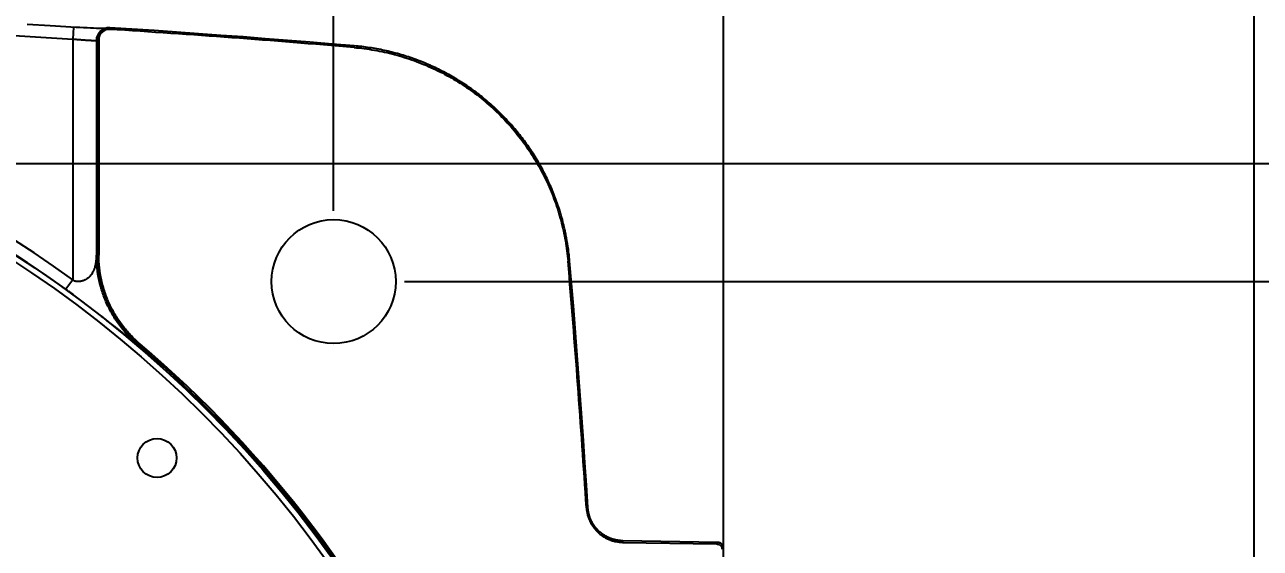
# Model space of a CAD drawing. Header units: millimetres. Extents: x 4086 to 8300, y 123 to 1549.
# Drawn here: x 7042.56 to 7068.7, y 1015.91 to 1027 of the extents above; entities that cross this region are included whole.
import ezdxf

# ---------------------------------------------------------------- set-up
doc = ezdxf.new("R2010")
doc.units = ezdxf.units.MM
doc.layers.add('外形图', color=7, linetype='Continuous')
doc.layers.add('尺寸标注', color=7, linetype='Continuous')
doc.styles.add('思源黑', font='SourceHanSansCN-Normal.ttf')
doc.dimstyles.new('尺寸标注_1_4比例', dxfattribs={"dimtxt": 7, "dimasz": 6, "dimexe": 2, "dimexo": 1.5, "dimgap": 1, "dimtad": 1, "dimdec": 1, "dimlfac": 4, "dimdsep": 46, "dimtxsty": '思源黑', "dimcen": 0.09, "dimadec": 0, "dimazin": 0, "dimtp": 0.01, "dimtm": 0.01, "dimtfac": 1, "dimtdec": 1, "dimtofl": 0, "dimtmove": 0, "dimatfit": 3, "dimfxl": 1, "dimtolj": 1, "dimarcsym": 0})

# ---------------------------------------------------------------- blocks, each defined once
blk = doc.blocks.new('*D800')
at = {"layer": 'Defpoints', "color": 0}
for p in [(7049.092, 1046.315), (7009.092, 1021.559), (7049.092, 1021.559)]:
    blk.add_point(p, dxfattribs=at)
at = {"layer": '尺寸标注', "color": 0, "lineweight": -2}
for p, q in [((7009.092, 1023.059), (7009.092, 1048.315)), ((7049.092, 1023.059), (7049.092, 1048.315)), ((7015.092, 1046.315), (7043.092, 1046.315))]:
    blk.add_line(p, q, dxfattribs=at)
at = {"layer": '尺寸标注', "color": 0}
for points in [[(7015.092, 1047.315), (7015.092, 1045.315), (7009.092, 1046.315)], [(7043.092, 1045.315), (7043.092, 1047.315), (7049.092, 1046.315)]]:
    blk.add_solid(points, dxfattribs=at)
at = {"layer": '尺寸标注', "color": 0, "insert": (7029.092, 1050.939), "char_height": 7, "attachment_point": 5, "style": '思源黑'}
blk.add_mtext('\\A1;160', dxfattribs=at)
blk = doc.blocks.new('*D801')
at = {"layer": 'Defpoints', "color": 0}
for p in [(7049.092, 1021.559), (7049.092, 981.559), (7091.237, 981.559)]:
    blk.add_point(p, dxfattribs=at)
at = {"layer": '尺寸标注', "color": 0, "lineweight": -2}
for p, q in [((7050.592, 1021.559), (7093.237, 1021.559)), ((7091.237, 1015.559), (7091.237, 987.559)), ((7050.592, 981.559), (7093.237, 981.559))]:
    blk.add_line(p, q, dxfattribs=at)
at = {"layer": '尺寸标注', "color": 0}
for points in [[(7092.237, 1015.559), (7090.237, 1015.559), (7091.237, 1021.559)], [(7090.237, 987.559), (7092.237, 987.559), (7091.237, 981.559)]]:
    blk.add_solid(points, dxfattribs=at)
at = {"layer": '尺寸标注', "color": 0, "insert": (7086.613, 1001.559), "char_height": 7, "attachment_point": 5, "rotation": 90, "style": '思源黑'}
blk.add_mtext('\\A1;160', dxfattribs=at)
blk = doc.blocks.new('*D802')
at = {"layer": 'Defpoints', "color": 0}
for p in [(7012.217, 1024.059), (7012.217, 979.059), (7110.926, 979.059)]:
    blk.add_point(p, dxfattribs=at)
at = {"layer": '尺寸标注', "color": 0, "lineweight": -2}
for p, q in [((7013.717, 1024.059), (7112.926, 1024.059)), ((7110.926, 1018.059), (7110.926, 985.059)), ((7013.717, 979.059), (7112.926, 979.059))]:
    blk.add_line(p, q, dxfattribs=at)
at = {"layer": '尺寸标注', "color": 0}
for points in [[(7111.926, 1018.059), (7109.926, 1018.059), (7110.926, 1024.059)], [(7109.926, 985.059), (7111.926, 985.059), (7110.926, 979.059)]]:
    blk.add_solid(points, dxfattribs=at)
at = {"layer": '尺寸标注', "color": 0, "insert": (7106.302, 1001.559), "char_height": 7, "attachment_point": 5, "rotation": 90, "style": '思源黑'}
blk.add_mtext('\\A1;180', dxfattribs=at)
blk = doc.blocks.new('*D804')
at = {"layer": 'Defpoints', "color": 0}
for p in [(7057.342, 1061.832), (7003.231, 1001.566), (7057.342, 1001.559)]:
    blk.add_point(p, dxfattribs=at)
at = {"layer": '尺寸标注', "color": 0, "lineweight": -2}
for p, q in [((7003.231, 1003.066), (7003.231, 1063.832)), ((7057.342, 1003.059), (7057.342, 1063.832)), ((7009.231, 1061.832), (7051.342, 1061.832))]:
    blk.add_line(p, q, dxfattribs=at)
at = {"layer": '尺寸标注', "color": 0}
for points in [[(7009.231, 1062.832), (7009.231, 1060.832), (7003.231, 1061.832)], [(7051.342, 1060.832), (7051.342, 1062.832), (7057.342, 1061.832)]]:
    blk.add_solid(points, dxfattribs=at)
at = {"layer": '尺寸标注', "color": 0, "insert": (7030.167, 1066.456), "char_height": 7, "attachment_point": 5, "style": '思源黑'}
blk.add_mtext('\\A1;\\A1;216.5', dxfattribs=at)
blk = doc.blocks.new('*D805')
at = {"layer": 'Defpoints', "color": 0}
for p in [(7068.567, 1061.729), (7068.567, 1002.044), (7057.342, 1001.559)]:
    blk.add_point(p, dxfattribs=at)
at = {"layer": '尺寸标注', "color": 0, "lineweight": -2}
for p, q in [((7057.342, 1003.059), (7057.342, 1063.729)), ((7068.567, 1003.544), (7068.567, 1063.729)), ((7051.342, 1061.729), (7045.342, 1061.729)), ((7074.567, 1061.729), (7080.567, 1061.729))]:
    blk.add_line(p, q, dxfattribs=at)
at = {"layer": '尺寸标注', "color": 0}
for points in [[(7051.342, 1060.729), (7051.342, 1062.729), (7057.342, 1061.729)], [(7074.567, 1062.729), (7074.567, 1060.729), (7068.567, 1061.729)]]:
    blk.add_solid(points, dxfattribs=at)
at = {"layer": '尺寸标注', "color": 0, "insert": (7062.639, 1066.291), "char_height": 7, "attachment_point": 5, "style": '思源黑'}
blk.add_mtext('\\A1;\\A1;45', dxfattribs=at)
blk = doc.blocks.new('*D806')
at = {"layer": 'Defpoints', "color": 0}
for p in [(7029.092, 1027.384), (7029.092, 975.733), (7132.315, 975.733)]:
    blk.add_point(p, dxfattribs=at)
at = {"layer": '尺寸标注', "color": 0, "lineweight": -2}
for p, q in [((7030.592, 1027.384), (7134.315, 1027.384)), ((7132.315, 1021.384), (7132.315, 981.733)), ((7030.592, 975.733), (7134.315, 975.733))]:
    blk.add_line(p, q, dxfattribs=at)
at = {"layer": '尺寸标注', "color": 0}
for points in [[(7133.315, 1021.384), (7131.315, 1021.384), (7132.315, 1027.384)], [(7131.315, 981.733), (7133.315, 981.733), (7132.315, 975.733)]]:
    blk.add_solid(points, dxfattribs=at)
at = {"layer": '尺寸标注', "color": 0, "insert": (7127.69, 1001.559), "char_height": 7, "attachment_point": 5, "rotation": 90, "style": '思源黑'}
blk.add_mtext('\\A1;\\A1;206.5', dxfattribs=at)

msp = doc.modelspace()

# ---------------------------------------------------------------- linework, layer by layer
at = {"layer": '外形图'}
for p, q in [((7043.6452, 1026.9436), (7043.0964, 1026.9761)), ((7043.5877, 1026.947), (7043.5726, 1026.6974)), ((7043.7219, 1026.9392), (7043.6452, 1026.9436)), ((7043.7973, 1026.935), (7043.7219, 1026.9392)), ((7043.8785, 1026.9308), (7043.7973, 1026.935)), ((7043.9472, 1026.9275), (7043.8785, 1026.9308)), ((7044.0123, 1026.9245), (7043.9472, 1026.9275)), ((7044.0716, 1026.922), (7044.0123, 1026.9245)), ((7044.1189, 1026.9202), (7044.0716, 1026.922)), ((7044.1561, 1026.919), (7044.1189, 1026.9202)), ((7044.1896, 1026.918), (7044.1561, 1026.919)), ((7044.2136, 1026.9174), (7044.1896, 1026.918)), ((7044.2307, 1026.9171), (7044.2136, 1026.9174)), ((7044.2434, 1026.917), (7044.2307, 1026.9171)), ((7044.353, 1026.9021), (7044.3551, 1026.9356)), ((7042.8788, 1026.7398), (7042.8853, 1026.735)), ((7043.5726, 1026.6974), (7043.5726, 1021.5993)), ((7044.0725, 1026.6702), (7044.0893, 1026.6861)), ((7044.0725, 1026.6702), (7044.0725, 1022.1188)), ((7044.0893, 1026.6861), (7044.1227, 1026.6861)), ((7044.0893, 1026.6861), (7044.0893, 1022.1192)), ((7044.1227, 1026.6861), (7044.1227, 1022.1192)), ((7044.1682, 1026.8683), (7044.1513, 1026.8525)), ((7049.5253, 1026.5181), (7049.5282, 1026.5515)), ((7044.0725, 1022.1188), (7044.0893, 1022.1192)), ((7044.1227, 1022.1192), (7044.0893, 1022.1192)), ((7054.0518, 1021.9916), (7054.0852, 1021.9944)), ((7043.5726, 1021.5985), (7043.4262, 1021.3959)), ((7044.9526, 1020.2144), (7044.969, 1020.2156)), ((7044.9907, 1020.2411), (7044.969, 1020.2156)), ((7054.4391, 1016.769), (7054.4725, 1016.7711)), ((7055.2072, 1016.0354), (7055.2078, 1016.0689)), ((7055.2072, 1016.0354), (7057.2026, 1016.0005)), ((7057.2196, 1016.0337), (7055.2078, 1016.0689)), ((7057.2196, 1016.0337), (7057.2026, 1016.0005))]:
    msp.add_line(p, q, dxfattribs=at)
for points in [[(7043.0964, 1026.9761), (7042.6048, 1027.0043)], [(7049.5282, 1026.5515), (7049.0579, 1026.591), (7048.5875, 1026.6296), (7048.1171, 1026.6673), (7047.6467, 1026.704), (7047.1763, 1026.7399), (7046.706, 1026.7748), (7046.2357, 1026.8088), (7045.7654, 1026.8419), (7045.2952, 1026.874), (7044.825, 1026.9053), (7044.3551, 1026.9356)], [(7054.0852, 1021.9944), (7054.0816, 1022.0345), (7054.0777, 1022.0749), (7054.0735, 1022.1151), (7054.0689, 1022.1554), (7054.064, 1022.1956), (7054.0588, 1022.2358), (7054.0532, 1022.2759), (7054.0474, 1022.3159), (7054.0412, 1022.3559), (7054.0347, 1022.3959), (7054.0278, 1022.4358), (7054.0206, 1022.4757), (7054.0132, 1022.5155), (7054.0053, 1022.5552), (7053.9972, 1022.5949), (7053.9888, 1022.6345), (7053.98, 1022.674), (7053.9709, 1022.7135), (7053.9615, 1022.7529), (7053.9517, 1022.7922), (7053.9417, 1022.8314), (7053.9313, 1022.8705), (7053.9206, 1022.9096), (7053.9096, 1022.9486), (7053.8983, 1022.9874), (7053.8867, 1023.0262), (7053.8748, 1023.0649), (7053.8625, 1023.1035), (7053.8499, 1023.142), (7053.8371, 1023.1804), (7053.8239, 1023.2187), (7053.8104, 1023.2569), (7053.7966, 1023.2949), (7053.7824, 1023.3329), (7053.768, 1023.3707), (7053.7533, 1023.4084), (7053.7383, 1023.446), (7053.7229, 1023.4834), (7053.7073, 1023.5208), (7053.6914, 1023.558), (7053.6751, 1023.5951), (7053.6586, 1023.6321), (7053.6417, 1023.6689), (7053.6246, 1023.7056), (7053.6072, 1023.7421), (7053.5894, 1023.7785), (7053.5714, 1023.8147), (7053.5531, 1023.8508), (7053.5345, 1023.8868), (7053.5156, 1023.9226), (7053.4964, 1023.9582), (7053.4769, 1023.9937), (7053.4572, 1024.029), (7053.4371, 1024.0642), (7053.4168, 1024.0992), (7053.3962, 1024.1341), (7053.3753, 1024.1688), (7053.3541, 1024.2033), (7053.3326, 1024.2376), (7053.3109, 1024.2717), (7053.2889, 1024.3057), (7053.2666, 1024.3395), (7053.2441, 1024.3731), (7053.2213, 1024.4065), (7053.1982, 1024.4398), (7053.1748, 1024.4728), (7053.1511, 1024.5057), (7053.1272, 1024.5384), (7053.1031, 1024.5709), (7053.0786, 1024.6032), (7053.054, 1024.6353), (7053.029, 1024.6671), (7053.0038, 1024.6988), (7052.9784, 1024.7303), (7052.9527, 1024.7615), (7052.9267, 1024.7926), (7052.9005, 1024.8234), (7052.8741, 1024.854), (7052.8473, 1024.8845), (7052.8204, 1024.9147), (7052.7932, 1024.9447), (7052.7657, 1024.9744), (7052.738, 1025.004), (7052.7101, 1025.0333), (7052.6819, 1025.0624), (7052.6536, 1025.0912), (7052.6249, 1025.1198), (7052.5961, 1025.1482), (7052.567, 1025.1764), (7052.5377, 1025.2043), (7052.5082, 1025.2319), (7052.4784, 1025.2594), (7052.4485, 1025.2866), (7052.4183, 1025.3135), (7052.3878, 1025.3403), (7052.3572, 1025.3667), (7052.3263, 1025.393), (7052.2953, 1025.4189), (7052.264, 1025.4446), (7052.2325, 1025.4701), (7052.2009, 1025.4953), (7052.169, 1025.5202), (7052.1369, 1025.5449), (7052.1047, 1025.5693), (7052.0722, 1025.5935), (7052.0395, 1025.6174), (7052.0066, 1025.641), (7051.9736, 1025.6644), (7051.9403, 1025.6875), (7051.9069, 1025.7103), (7051.8732, 1025.7329), (7051.8394, 1025.7552), (7051.8055, 1025.7772), (7051.7713, 1025.7989), (7051.737, 1025.8203), (7051.7025, 1025.8415), (7051.6679, 1025.8624), (7051.633, 1025.883), (7051.598, 1025.9033), (7051.5628, 1025.9234), (7051.5275, 1025.9432), (7051.492, 1025.9626), (7051.4563, 1025.9818), (7051.4205, 1026.0007), (7051.3846, 1026.0193), (7051.3485, 1026.0377), (7051.3122, 1026.0557), (7051.2759, 1026.0734), (7051.2393, 1026.0908), (7051.2027, 1026.108), (7051.1658, 1026.1248), (7051.1289, 1026.1413), (7051.0918, 1026.1576), (7051.0546, 1026.1735), (7051.0172, 1026.1892), (7050.9797, 1026.2045), (7050.9421, 1026.2195), (7050.9044, 1026.2343), (7050.8666, 1026.2487), (7050.8287, 1026.2628), (7050.7906, 1026.2766), (7050.7525, 1026.2901), (7050.7142, 1026.3033), (7050.6758, 1026.3162), (7050.6373, 1026.3287), (7050.5987, 1026.341), (7050.56, 1026.3529), (7050.5212, 1026.3646), (7050.4823, 1026.3759), (7050.4434, 1026.3869), (7050.4043, 1026.3976), (7050.3652, 1026.4079), (7050.3259, 1026.418), (7050.2866, 1026.4277), (7050.2473, 1026.4371), (7050.2078, 1026.4462), (7050.1683, 1026.455), (7050.1287, 1026.4634), (7050.089, 1026.4716), (7050.0493, 1026.4794), (7050.0095, 1026.4869), (7049.9697, 1026.494), (7049.9298, 1026.5009), (7049.8898, 1026.5074), (7049.8497, 1026.5136), (7049.8097, 1026.5195), (7049.7695, 1026.525), (7049.7293, 1026.5302), (7049.6891, 1026.5351), (7049.6489, 1026.5397), (7049.6086, 1026.544), (7049.5683, 1026.5479), (7049.5282, 1026.5515)], [(7054.4725, 1016.7711), (7054.442, 1017.2456), (7054.4105, 1017.7204), (7054.3782, 1018.1951), (7054.3448, 1018.67), (7054.3106, 1019.1448), (7054.2754, 1019.6197), (7054.2392, 1020.0946), (7054.2021, 1020.5695), (7054.1641, 1021.0445), (7054.1251, 1021.5196), (7054.0852, 1021.9944)], [(7055.2078, 1016.0689), (7055.1983, 1016.0691), (7055.1887, 1016.0695), (7055.179, 1016.0699), (7055.1692, 1016.0705), (7055.1595, 1016.0713), (7055.1498, 1016.0721), (7055.1401, 1016.0731), (7055.1304, 1016.0742), (7055.1208, 1016.0755), (7055.1111, 1016.0768), (7055.1015, 1016.0783), (7055.0918, 1016.08), (7055.0823, 1016.0817), (7055.0727, 1016.0835), (7055.0632, 1016.0855), (7055.0537, 1016.0876), (7055.0442, 1016.0899), (7055.0348, 1016.0922), (7055.0254, 1016.0947), (7055.0161, 1016.0972), (7055.0068, 1016.1), (7054.9975, 1016.1028), (7054.9883, 1016.1057), (7054.979, 1016.1088), (7054.9699, 1016.112), (7054.9607, 1016.1153), (7054.9516, 1016.1187), (7054.9426, 1016.1223), (7054.9336, 1016.126), (7054.9246, 1016.1297), (7054.9157, 1016.1336), (7054.9068, 1016.1377), (7054.898, 1016.1418), (7054.8893, 1016.146), (7054.8806, 1016.1504), (7054.872, 1016.1548), (7054.8634, 1016.1594), (7054.8549, 1016.1641), (7054.8465, 1016.1689), (7054.8381, 1016.1738), (7054.8298, 1016.1788), (7054.8215, 1016.1839), (7054.8133, 1016.1891), (7054.8052, 1016.1945), (7054.7971, 1016.1999), (7054.7891, 1016.2055), (7054.7812, 1016.2111), (7054.7733, 1016.2169), (7054.7656, 1016.2228), (7054.7579, 1016.2287), (7054.7503, 1016.2348), (7054.7427, 1016.2409), (7054.7353, 1016.2471), (7054.7279, 1016.2535), (7054.7207, 1016.2599), (7054.7135, 1016.2664), (7054.7064, 1016.273), (7054.6994, 1016.2797), (7054.6925, 1016.2865), (7054.6856, 1016.2934), (7054.6789, 1016.3004), (7054.6722, 1016.3074), (7054.6656, 1016.3146), (7054.6591, 1016.3218), (7054.6527, 1016.3292), (7054.6464, 1016.3366), (7054.6402, 1016.3441), (7054.6341, 1016.3517), (7054.6281, 1016.3593), (7054.6221, 1016.367), (7054.6163, 1016.3748), (7054.6106, 1016.3827), (7054.6051, 1016.3906), (7054.5996, 1016.3986), (7054.5942, 1016.4067), (7054.5889, 1016.4148), (7054.5838, 1016.4231), (7054.5787, 1016.4313), (7054.5737, 1016.4397), (7054.5689, 1016.4481), (7054.5641, 1016.4566), (7054.5595, 1016.4651), (7054.555, 1016.4737), (7054.5505, 1016.4824), (7054.5462, 1016.4911), (7054.542, 1016.4999), (7054.538, 1016.5087), (7054.534, 1016.5176), (7054.5302, 1016.5265), (7054.5265, 1016.5355), (7054.5229, 1016.5445), (7054.5194, 1016.5535), (7054.516, 1016.5626), (7054.5128, 1016.5717), (7054.5096, 1016.5809), (7054.5066, 1016.5901), (7054.5037, 1016.5993), (7054.501, 1016.6086), (7054.4983, 1016.618), (7054.4958, 1016.6274), (7054.4933, 1016.6369), (7054.491, 1016.6463), (7054.4889, 1016.6558), (7054.4868, 1016.6654), (7054.4849, 1016.675), (7054.4831, 1016.6846), (7054.4814, 1016.6942), (7054.4798, 1016.7038), (7054.4784, 1016.7134), (7054.4771, 1016.7231), (7054.4759, 1016.7327), (7054.4749, 1016.7424), (7054.474, 1016.752), (7054.4732, 1016.7617), (7054.4725, 1016.7711)], [(7057.3424, 1015.9088), (7057.3424, 1015.9111), (7057.3423, 1015.9136), (7057.3422, 1015.9162), (7057.342, 1015.9187), (7057.3418, 1015.9212), (7057.3415, 1015.9237), (7057.3412, 1015.9262), (7057.3408, 1015.9287), (7057.3404, 1015.9312), (7057.3399, 1015.9337), (7057.3394, 1015.9361), (7057.3388, 1015.9386), (7057.3382, 1015.9411), (7057.3375, 1015.9435), (7057.3368, 1015.9459), (7057.336, 1015.9483), (7057.3352, 1015.9507), (7057.3343, 1015.9531), (7057.3334, 1015.9554), (7057.3324, 1015.9578), (7057.3314, 1015.9601), (7057.3304, 1015.9624), (7057.3292, 1015.9646), (7057.3281, 1015.9669), (7057.3269, 1015.9691), (7057.3257, 1015.9713), (7057.3244, 1015.9735), (7057.323, 1015.9756), (7057.3217, 1015.9778), (7057.3203, 1015.9799), (7057.3188, 1015.9819), (7057.3173, 1015.984), (7057.3158, 1015.986), (7057.3142, 1015.9879), (7057.3126, 1015.9899), (7057.3109, 1015.9918), (7057.3092, 1015.9936), (7057.3075, 1015.9955), (7057.3057, 1015.9973), (7057.3039, 1015.999), (7057.302, 1016.0008), (7057.3002, 1016.0025), (7057.2983, 1016.0041), (7057.2963, 1016.0057), (7057.2943, 1016.0073), (7057.2923, 1016.0088), (7057.2903, 1016.0103), (7057.2882, 1016.0118), (7057.2861, 1016.0132), (7057.284, 1016.0146), (7057.2818, 1016.0159), (7057.2797, 1016.0172), (7057.2775, 1016.0184), (7057.2752, 1016.0196), (7057.273, 1016.0207), (7057.2707, 1016.0218), (7057.2684, 1016.0229), (7057.2661, 1016.0239), (7057.2638, 1016.0249), (7057.2614, 1016.0258), (7057.259, 1016.0266), (7057.2566, 1016.0275), (7057.2542, 1016.0282), (7057.2518, 1016.0289), (7057.2494, 1016.0296), (7057.2469, 1016.0302), (7057.2445, 1016.0308), (7057.242, 1016.0313), (7057.2395, 1016.0318), (7057.237, 1016.0322), (7057.2345, 1016.0326), (7057.232, 1016.0329), (7057.2295, 1016.0332), (7057.227, 1016.0334), (7057.2245, 1016.0336), (7057.2219, 1016.0337), (7057.2196, 1016.0337)]]:
    msp.add_lwpolyline(points, dxfattribs=at)
for centre, radius in [((7029.0924, 1001.5587), 24.4672), ((7029.0924, 1001.5587), 24.3423), ((7049.0924, 1021.5587), 1.3125), ((7045.3559, 1017.8221), 0.4125)]:
    msp.add_circle(centre, radius, dxfattribs=at)
for centre, radius, start, end in [((7044.3392, 1026.6861), 0.25, 86.36713, 133.18415), ((7044.3222, 1026.6704), 0.2498, 133.18917, 180.04223), ((7044.3391, 1026.6862), 0.2498, 133.1879, 180.04223), ((7044.3392, 1026.6861), 0.2165, 86.36561, 180), ((7029.001, 785.1151), 242.2739, 85.140342, 86.366956), ((7029.0924, 1001.5587), 24.7239, 54.15023, 125.84961), ((7029.0924, 1001.5587), 24.4739, 54.14916, 125.85084), ((6812.4689, 1001.4539), 242.4543, 3.621604, 4.859194), ((7029.0924, 1001.5587), 24.4979, 310.39702, 49.60298), ((7029.0924, 1001.5587), 24.5313, 310.39702, 49.60298)]:
    msp.add_arc(centre, radius, start, end, dxfattribs=at)
for points, knots in [([(7014.6122, 1026.6974), (7017.0226, 1026.8428), (7020.6418, 1027.0066), (7025.4702, 1027.1159), (7029.0924, 1027.1432), (7032.7147, 1027.1159), (7037.5431, 1027.0066), (7041.1623, 1026.8428), (7043.5726, 1026.6974)], [0, 0, 0, 0, 0.2499965, 0.3749982, 0.5, 0.6250018, 0.7500035, 1, 1, 1, 1]), ([(7043.5726, 1026.6974), (7043.6045, 1026.6946), (7043.6672, 1026.6891), (7043.7444, 1026.6829), (7043.8036, 1026.6785), (7043.8451, 1026.6756), (7043.8841, 1026.6731), (7043.9201, 1026.6709), (7043.953, 1026.6692), (7043.9823, 1026.6679), (7044.0078, 1026.6671), (7044.0265, 1026.6668), (7044.0394, 1026.6668), (7044.0475, 1026.6669), (7044.0544, 1026.6672), (7044.0603, 1026.6675), (7044.065, 1026.668), (7044.0685, 1026.6685), (7044.0708, 1026.6691), (7044.072, 1026.6697), (7044.0723, 1026.6701), (7044.0725, 1026.6702)], [0, 0, 0, 0, 0.1916149, 0.3761786, 0.4636639, 0.546852, 0.6249624, 0.6972601, 0.7630637, 0.8217521, 0.8727734, 0.9156523, 0.9339132, 0.9499998, 0.963879, 0.9755259, 0.9849264, 0.9920836, 0.9970389, 0.9987413, 1, 1, 1, 1]), ([(7049.5253, 1026.5181), (7049.6697, 1026.5058), (7049.8856, 1026.4779), (7050.1701, 1026.4219), (7050.4518, 1026.3536), (7050.7979, 1026.2451), (7051.1332, 1026.1068), (7051.3934, 1025.9789), (7051.6477, 1025.8397), (7051.9538, 1025.6451), (7052.2992, 1025.3803), (7052.6201, 1025.0863), (7052.9141, 1024.7654), (7053.1789, 1024.42), (7053.3735, 1024.1139), (7053.5127, 1023.8596), (7053.6406, 1023.5995), (7053.7789, 1023.2642), (7053.8874, 1022.918), (7053.9557, 1022.6363), (7054.0117, 1022.3519), (7054.0396, 1022.136), (7054.0518, 1021.9916)], [0, 0, 0, 0, 0.0624963, 0.0937519, 0.1250075, 0.1875038, 0.25, 0.2812556, 0.3125113, 0.3750075, 0.4375038, 0.5, 0.5624963, 0.6249925, 0.6874887, 0.7187444, 0.75, 0.8124962, 0.8749925, 0.9062481, 0.9375037, 1, 1, 1, 1]), ([(7044.0725, 1022.1188), (7044.0724, 1022.1188), (7044.0724, 1022.1186), (7044.0723, 1022.1184), (7044.0723, 1022.118), (7044.0722, 1022.1174), (7044.0721, 1022.1167), (7044.072, 1022.1156), (7044.0718, 1022.1139), (7044.0716, 1022.1117), (7044.0714, 1022.1092), (7044.0712, 1022.1064), (7044.071, 1022.1036), (7044.0708, 1022.1006), (7044.0705, 1022.0965), (7044.0701, 1022.0911), (7044.0696, 1022.0846), (7044.0691, 1022.0779), (7044.0685, 1022.0711), (7044.0678, 1022.0619), (7044.0668, 1022.0502), (7044.0656, 1022.0362), (7044.0642, 1022.0221), (7044.0628, 1022.008), (7044.0612, 1021.9939), (7044.0595, 1021.9798), (7044.057, 1021.9611), (7044.0535, 1021.938), (7044.0486, 1021.9106), (7044.0429, 1021.8837), (7044.0363, 1021.8573), (7044.0287, 1021.8315), (7044.0172, 1021.7983), (7043.9998, 1021.7586), (7043.9734, 1021.714), (7043.941, 1021.6734), (7043.9023, 1021.6373), (7043.8575, 1021.6062), (7043.8155, 1021.5855), (7043.7793, 1021.5724), (7043.7504, 1021.5645), (7043.7204, 1021.5591), (7043.6947, 1021.5571), (7043.6738, 1021.5574), (7043.658, 1021.5586), (7043.6423, 1021.5612), (7043.6268, 1021.5651), (7043.6118, 1021.5707), (7043.5998, 1021.5767), (7043.5907, 1021.5825), (7043.5843, 1021.5874), (7043.5782, 1021.5927), (7043.5744, 1021.5965), (7043.5726, 1021.5985)], [0, 0, 0, 0, 0.0001179, 0.0004136, 0.0008975, 0.0015482, 0.002342, 0.0032653, 0.005457, 0.0080428, 0.0109247, 0.0140114, 0.0172591, 0.0206391, 0.0241295, 0.0313577, 0.0388069, 0.0464138, 0.0541534, 0.0619675, 0.0777749, 0.0937319, 0.1097627, 0.1258326, 0.1418936, 0.1579407, 0.1739384, 0.2057604, 0.2372652, 0.2684088, 0.2991517, 0.3294843, 0.3594289, 0.4183257, 0.4764583, 0.5346955, 0.5940102, 0.6552857, 0.7191642, 0.7522109, 0.7859865, 0.8204589, 0.8555635, 0.8733324, 0.8912214, 0.9092119, 0.927285, 0.9454177, 0.9635891, 0.9726885, 0.9817893, 0.9908965, 1, 1, 1, 1]), ([(7044.9526, 1020.2144), (7044.8839, 1020.2728), (7044.7528, 1020.3972), (7044.5775, 1020.6038), (7044.4255, 1020.8282), (7044.2987, 1021.0677), (7044.1985, 1021.3195), (7044.126, 1021.5807), (7044.0822, 1021.8481), (7044.0725, 1022.0286), (7044.0725, 1022.1188)], [0, 0, 0, 0, 0.1249869, 0.2499786, 0.3749746, 0.4999745, 0.6249779, 0.7499839, 0.8749916, 1, 1, 1, 1]), ([(7044.0893, 1022.1192), (7044.0893, 1022.0291), (7044.0991, 1021.8487), (7044.1429, 1021.5814), (7044.2153, 1021.3203), (7044.3155, 1021.0686), (7044.4422, 1020.8292), (7044.5941, 1020.6049), (7044.7693, 1020.3983), (7044.9004, 1020.274), (7044.969, 1020.2156)], [0, 0, 0, 0, 0.125, 0.2500001, 0.3750002, 0.5000002, 0.6250002, 0.7500002, 0.8750002, 1, 1, 1, 1]), ([(7044.9907, 1020.2411), (7044.923, 1020.2987), (7044.826, 1020.3907), (7044.7073, 1020.5233), (7044.5959, 1020.662), (7044.471, 1020.8465), (7044.3667, 1021.0434), (7044.2964, 1021.2069), (7044.2351, 1021.3739), (7044.1756, 1021.5886), (7044.1324, 1021.8523), (7044.1227, 1022.0303), (7044.1227, 1022.1192)], [0, 0, 0, 0, 0.1249886, 0.1875058, 0.250023, 0.3750115, 0.5000001, 0.5625172, 0.6250344, 0.7500229, 0.8750115, 1, 1, 1, 1]), ([(7044.9526, 1020.2144), (7044.9525, 1020.2144), (7044.9522, 1020.2144), (7044.9516, 1020.2146), (7044.9505, 1020.2152), (7044.9489, 1020.2162), (7044.9468, 1020.2175), (7044.9442, 1020.2193), (7044.9412, 1020.2214), (7044.9378, 1020.2239), (7044.9324, 1020.2279), (7044.9246, 1020.2338), (7044.9142, 1020.2418), (7044.9024, 1020.251), (7044.8893, 1020.2613), (7044.8751, 1020.2725), (7044.8599, 1020.2846), (7044.8436, 1020.2976), (7044.8203, 1020.3162), (7044.7893, 1020.341), (7044.75, 1020.3725), (7044.7082, 1020.406), (7044.664, 1020.4414), (7044.6175, 1020.4785), (7044.569, 1020.5172), (7044.5186, 1020.5574), (7044.4478, 1020.6137), (7044.3554, 1020.6867), (7044.2409, 1020.7766), (7044.1229, 1020.8686), (7044.0033, 1020.9611), (7043.8844, 1021.0523), (7043.768, 1021.141), (7043.6546, 1021.2266), (7043.5613, 1021.2966), (7043.4854, 1021.3528), (7043.4464, 1021.3813), (7043.4262, 1021.3959)], [0, 0, 0, 0, 0.000154, 0.0003792, 0.0010564, 0.0020403, 0.0033315, 0.0049297, 0.0068311, 0.0090305, 0.0115197, 0.0173219, 0.0241598, 0.0319477, 0.0405789, 0.0499904, 0.0601164, 0.0708825, 0.0822268, 0.1064766, 0.1326188, 0.1604486, 0.1898163, 0.2206337, 0.2528094, 0.2862595, 0.3208989, 0.3933358, 0.4691594, 0.5471624, 0.6259414, 0.7040227, 0.7800777, 0.8533497, 0.9248127, 0.9613945, 1, 1, 1, 1]), ([(7054.4391, 1016.769), (7054.4421, 1016.7205), (7054.4536, 1016.648), (7054.482, 1016.555), (7054.5097, 1016.4874), (7054.5436, 1016.4227), (7054.5833, 1016.3614), (7054.6286, 1016.3041), (7054.679, 1016.2513), (7054.7341, 1016.2033), (7054.7934, 1016.1608), (7054.8565, 1016.1239), (7054.9227, 1016.093), (7054.9914, 1016.0684), (7055.0857, 1016.0443), (7055.1587, 1016.0362), (7055.2072, 1016.0354)], [0, 0, 0, 0, 0.1248988, 0.1874156, 0.2499325, 0.3124494, 0.3749662, 0.4374831, 0.5, 0.5625167, 0.6250337, 0.6875505, 0.7500673, 0.8125842, 0.875101, 1, 1, 1, 1]), ([(7057.2026, 1016.0005), (7057.2096, 1016.0004), (7057.2237, 1015.9989), (7057.244, 1015.9928), (7057.2627, 1015.9829), (7057.2791, 1015.9693), (7057.2923, 1015.9528), (7057.302, 1015.9338), (7057.3077, 1015.9134), (7057.3089, 1015.8993), (7057.3089, 1015.8923)], [0, 0, 0, 0, 0.1250252, 0.2500289, 0.3750183, 0.5000002, 0.624982, 0.7499713, 0.874975, 1, 1, 1, 1])]:
    msp.add_open_spline(points, degree=3, knots=knots, dxfattribs=at)

# ---------------------------------------------------------------- dimensions: what is measured, and where the dimension line sits
at = {"layer": '尺寸标注'}
for base, p1, p2, text, picture, middle in [((7057.3424, 1061.8322), (7003.2312, 1001.5659), (7057.3424, 1001.5586), '\\A1;216.5', '*D804', (7030.1673, 1061.8322)), ((7068.5674, 1061.7291), (7057.3424, 1001.5586), (7068.5674, 1002.0445), '\\A1;45', '*D805', (7062.639, 1061.7291))]:
    dim = msp.add_linear_dim(base=base, p1=p1, p2=p2, text=text, dimstyle='尺寸标注_1_4比例', dxfattribs=at)
    dim.commit()
    dim.dimension.update_dxf_attribs({"geometry": picture, "text_midpoint": middle, "dimtype": 160})
dim = msp.add_linear_dim(base=(7049.0924, 1046.3149), p1=(7009.0924, 1021.5587), p2=(7049.0924, 1021.5587), dimstyle='尺寸标注_1_4比例', dxfattribs=at)
dim.commit()
dim.dimension.update_dxf_attribs({"geometry": '*D800', "text_midpoint": (7029.0924, 1050.9392)})
dim = msp.add_linear_dim(base=(7132.3148, 975.7334), p1=(7029.0924, 1027.3839), p2=(7029.0924, 975.7334), angle=90, text='\\A1;206.5', dimstyle='尺寸标注_1_4比例', dxfattribs=at)
dim.commit()
dim.dimension.update_dxf_attribs({"geometry": '*D806', "text_midpoint": (7132.3148, 1001.5587), "dimtype": 160})
for base, p1, p2, picture, middle in [((7110.9265, 979.0587), (7012.2174, 1024.0587), (7012.2174, 979.0587), '*D802', (7110.9265, 1001.5587)), ((7091.2373, 981.5587), (7049.0924, 1021.5587), (7049.0924, 981.5587), '*D801', (7091.2373, 1001.5587))]:
    dim = msp.add_linear_dim(base=base, p1=p1, p2=p2, angle=90, dimstyle='尺寸标注_1_4比例', dxfattribs=at)
    dim.commit()
    dim.dimension.update_dxf_attribs({"geometry": picture, "text_midpoint": middle, "dimtype": 160})

doc.saveas('drawing.dxf')
